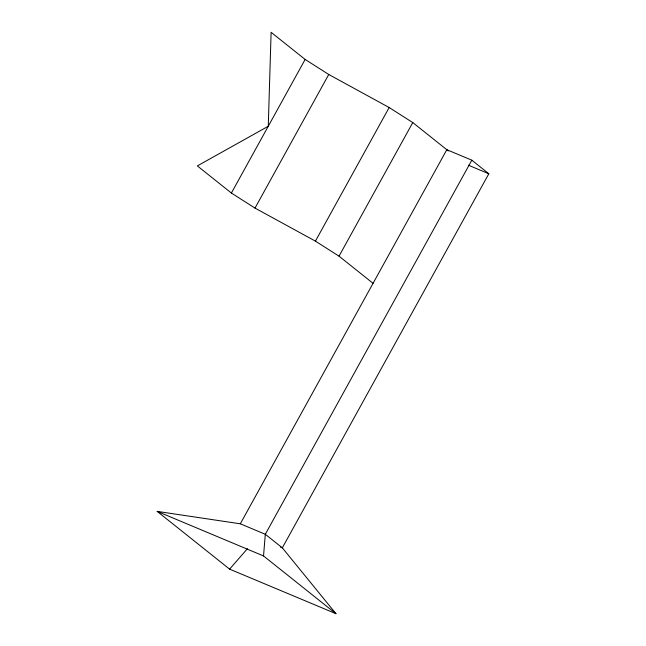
<?xml version="1.0" encoding="UTF-8"?>
<svg xmlns="http://www.w3.org/2000/svg" width="646" height="646" viewBox="0 0 646 646"><rect width="100%" height="100%" fill="white"/><g stroke="black" fill="none" stroke-linecap="round" stroke-linejoin="round"><path stroke-width="0.97" d="M335.968 613.7L263.536 555.948L265.304 534.274L471.814 160.184L446.814 149.71L240.312 523.801L157.172 511.382L229.596 569.134L335.968 613.7L282.326 547.84L265.304 534.274L240.312 523.801M231.389 193.041L305.146 59.44L271.11 32.3L268.268 126.245L197.353 165.901L231.389 193.041L255.008 208.093L315.418 241.128L339.029 256.171L373.065 283.319M255.008 208.093L328.757 74.484L305.146 59.44M315.418 241.128L389.167 107.527L328.757 74.484M339.029 256.171L412.778 122.57L389.167 107.527M471.814 160.184L488.828 173.758L282.326 547.84L280.469 547.065M229.596 569.134L247.426 548.712M468.463 165.223L488.828 173.758M157.172 511.382L263.536 555.948M412.778 122.57L448.364 150.946"/></g></svg>
